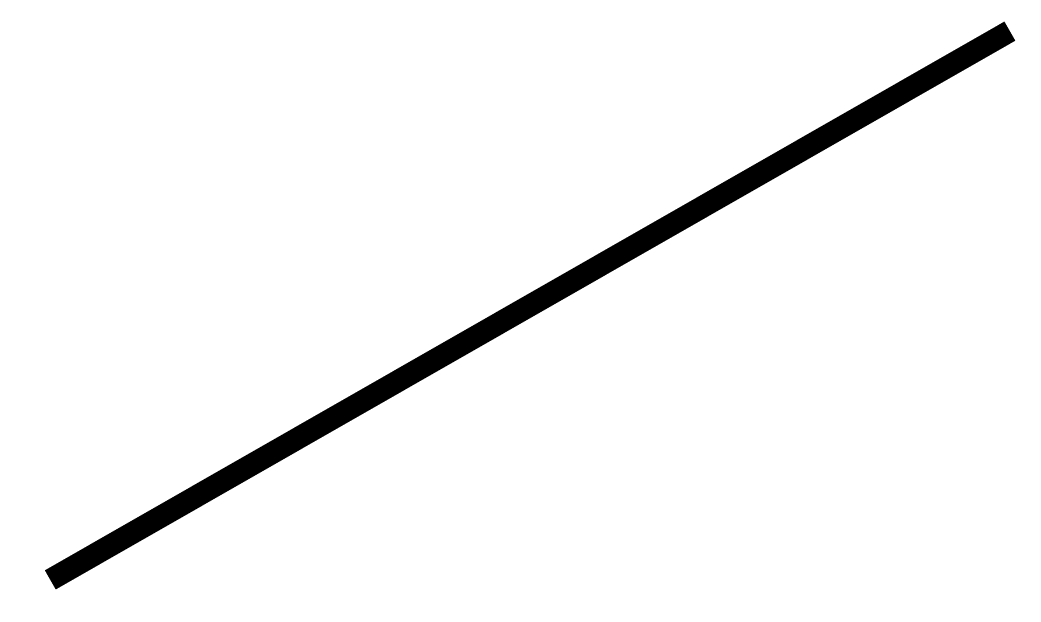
# Model space of a CAD drawing. Extents: x 5.55 to 10.08, y 2.92 to 5.55.
import ezdxf

# ---------------------------------------------------------------- set-up
doc = ezdxf.new("R2010")
doc.units = 0
doc.header["$MEASUREMENT"] = 0
doc.layers.get('0').update_dxf_attribs({"linetype": 'CONTINUOUS'})

msp = doc.modelspace()

# ---------------------------------------------------------------- linework, layer by layer
msp.add_lwpolyline([(5.6036, 2.973, 0, 0, 0), (5.6904, 3.0226, 0.1, 0.1, 0), (10.0316, 5.5033, 0.1, 0.1, 0)], format="xyseb")

doc.saveas('drawing.dxf')
